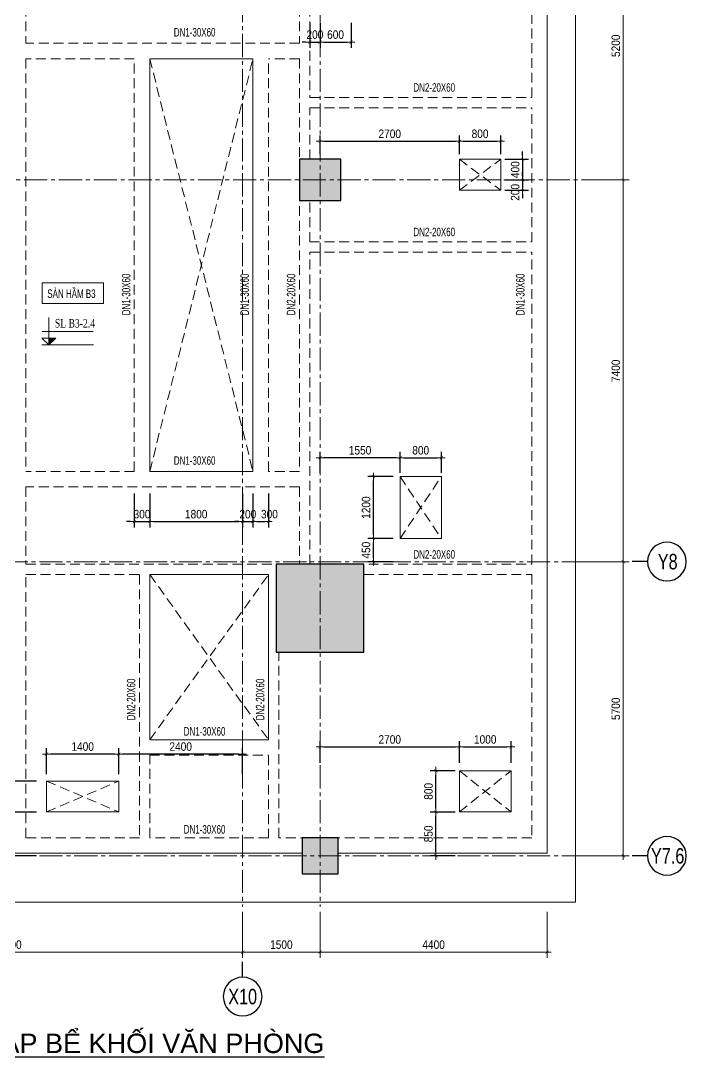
# Model space of a CAD drawing. Extents: x 512210 to 544733856, y -92216 to 2317910607.
# Drawn here: x 552863 to 565758, y -73381 to -53291 of the extents above; entities that cross this region are included whole.
import ezdxf
from ezdxf.enums import TextEntityAlignment as Align

# ---------------------------------------------------------------- set-up
doc = ezdxf.new("R2010")
doc.units = 0
doc.header["$LTSCALE"] = 300
doc.header["$MEASUREMENT"] = 0
for name, pattern in [('CENTER2', [1.125, 0.75, -0.125, 0.125, -0.125]), ('DASHED', [19.05, 12.7, -6.35]), ('HIDDEN', [0.375, 0.25, -0.125]), ('HIDDEN2', [4.7625, 3.175, -1.5875])]:
    doc.linetypes.add(name, pattern=pattern)
doc.layers.get('0').update_dxf_attribs({"linetype": 'CONTINUOUS'})
doc.layers.get('DEFPOINTS').update_dxf_attribs({"linetype": 'CONTINUOUS'})
for name, color, linetype, lineweight in [('00-TT.Dim', 8, 'CONTINUOUS', 13), ('3-TEXT', 3, 'CONTINUOUS', 20), ('9', 252, 'CONTINUOUS', 9), ('NDC_S_AXIS', 5, 'CENTER2', 15), ('NDC_S_BEAM', 3, 'HIDDEN2', 20), ('NDC_S_DIM', 1, 'CONTINUOUS', 15), ('NDC_S_HATCH COLUMN AND WALL', 251, 'CONTINUOUS', 13), ('NDC_S_OPENING2', 9, 'DASHED', 13), ('NDC_S_SLAB', 2, 'CONTINUOUS', 18), ('Text chu', 2, 'CONTINUOUS', 25)]:
    doc.layers.add(name, color=color, linetype=linetype, lineweight=lineweight)
doc.layers.add('A-SYM', color=7, linetype='CONTINUOUS')
doc.layers.add('X-COL-B3$0$A-COL', color=2, linetype='CONTINUOUS')
doc.styles.add('02. TT-ArialS', font='3t-unicode.shx', dxfattribs={"width": 0.7})
doc.styles.add('Heerim', font='', dxfattribs={"width": 0.8})
doc.styles.add('NDC_ARIAL', font='arial.ttf', dxfattribs={"width": 0.85})
doc.styles.get("Standard").update_dxf_attribs({"font": 'arial.ttf'})
doc.styles.add('vntimeh.shx', font='vntimeh.shx', dxfattribs={"width": 0.65})
doc.styles.get('Heerim').set_extended_font_data('Dotum')
doc.dimstyles.new('NDC_1-75', dxfattribs={"dimscale": 75, "dimtxt": 2.2, "dimasz": 1, "dimexe": 1.5, "dimexo": 0, "dimgap": 0.8, "dimtad": 1, "dimdec": 0, "dimdsep": 46, "dimtxsty": 'NDC_ARIAL', "dimblk": 'DIMMARK', "dimcen": 49999.938995, "dimdle": 1.5, "dimclrd": 1, "dimclre": 1, "dimclrt": 3, "dimadec": 0, "dimazin": 0, "dimtfac": 1, "dimtdec": 0, "dimtix": 1, "dimtmove": 1, "dimatfit": 3, "dimfxl": 1, "dimarcsym": 0})

# ---------------------------------------------------------------- blocks, each defined once
blk = doc.blocks.new('DIMMARK')
at = {"layer": 'NDC_S_DIM', "color": 1}
blk.add_line((-1.5, 0), (1, 0), dxfattribs=at)
at = {"layer": 'NDC_S_DIM', "color": 2, "const_width": 0.1}
blk.add_lwpolyline([(-0.42, -0.42), (0.42, 0.42)], dxfattribs=at)
blk = doc.blocks.new('*D395')
at = {"layer": 'DEFPOINTS', "color": 0, "transparency": 16777216}
for p in [(8289, -1085), (17289, -1085), (17289, -1866)]:
    blk.add_point(p, dxfattribs=at)
at = {"layer": 'NDC_S_DIM', "color": 1, "lineweight": -2, "transparency": 16777216}
for p, q in [((8289, -1085), (8289, -1979)), ((17289, -1085), (17289, -1979)), ((8364, -1866), (17214, -1866))]:
    blk.add_line(p, q, dxfattribs=at)
at = {"layer": 'NDC_S_DIM', "color": 1, "lineweight": -2, "transparency": 16777216, "xscale": 75, "yscale": 75, "zscale": 75, "rotation": 180}
blk.add_blockref('DIMMARK', (8289, -1866), dxfattribs=at)
at = {"layer": 'NDC_S_DIM', "color": 1, "lineweight": -2, "transparency": 16777216, "xscale": 75, "yscale": 75, "zscale": 75}
blk.add_blockref('DIMMARK', (17289, -1866), dxfattribs=at)
at = {"layer": 'NDC_S_DIM', "color": 3, "transparency": 16777216, "insert": (12789, -1722), "char_height": 165, "attachment_point": 5, "style": 'NDC_ARIAL'}
blk.add_mtext('9000', dxfattribs=at)
blk = doc.blocks.new('*D396')
at = {"layer": 'DEFPOINTS', "color": 0, "transparency": 16777216}
for p in [(23932, 5700), (24664, 5700), (23932, 0)]:
    blk.add_point(p, dxfattribs=at)
at = {"layer": 'NDC_S_DIM', "color": 1, "lineweight": -2, "transparency": 16777216}
for p, q in [((23932, 5700), (24777, 5700)), ((24664, 75), (24664, 5625)), ((23932, 0), (24777, 0))]:
    blk.add_line(p, q, dxfattribs=at)
at = {"layer": 'NDC_S_DIM', "color": 1, "lineweight": -2, "transparency": 16777216, "xscale": 75, "yscale": 75, "zscale": 75}
for p, rotation in [((24664, 5700), 90), ((24664, 0), 270)]:
    blk.add_blockref('DIMMARK', p, dxfattribs=dict(at, rotation=rotation))
at = {"layer": 'NDC_S_DIM', "color": 3, "transparency": 16777216, "insert": (24520, 2850), "char_height": 165, "attachment_point": 5, "rotation": 90, "style": 'NDC_ARIAL'}
blk.add_mtext('5700', dxfattribs=at)
blk = doc.blocks.new('*D397')
at = {"layer": 'DEFPOINTS', "color": 0, "transparency": 16777216}
for p in [(23932, 13100), (24664, 13100), (23932, 5700)]:
    blk.add_point(p, dxfattribs=at)
at = {"layer": 'NDC_S_DIM', "color": 1, "lineweight": -2, "transparency": 16777216}
for p, q in [((23932, 13100), (24777, 13100)), ((24664, 5775), (24664, 13025)), ((23932, 5700), (24777, 5700))]:
    blk.add_line(p, q, dxfattribs=at)
at = {"layer": 'NDC_S_DIM', "color": 1, "lineweight": -2, "transparency": 16777216, "xscale": 75, "yscale": 75, "zscale": 75}
for p, rotation in [((24664, 13100), 90), ((24664, 5700), 270)]:
    blk.add_blockref('DIMMARK', p, dxfattribs=dict(at, rotation=rotation))
at = {"layer": 'NDC_S_DIM', "color": 3, "transparency": 16777216, "insert": (24520, 9400), "char_height": 165, "attachment_point": 5, "rotation": 90, "style": 'NDC_ARIAL'}
blk.add_mtext('7400', dxfattribs=at)
blk = doc.blocks.new('*D398')
at = {"layer": 'DEFPOINTS', "color": 0, "transparency": 16777216}
for p in [(23932, 18300), (24664, 18300), (23932, 13100)]:
    blk.add_point(p, dxfattribs=at)
at = {"layer": 'NDC_S_DIM', "color": 1, "lineweight": -2, "transparency": 16777216}
for p, q in [((23932, 18300), (24777, 18300)), ((24664, 13175), (24664, 18225)), ((23932, 13100), (24777, 13100))]:
    blk.add_line(p, q, dxfattribs=at)
at = {"layer": 'NDC_S_DIM', "color": 1, "lineweight": -2, "transparency": 16777216, "xscale": 75, "yscale": 75, "zscale": 75}
for p, rotation in [((24664, 18300), 90), ((24664, 13100), 270)]:
    blk.add_blockref('DIMMARK', p, dxfattribs=dict(at, rotation=rotation))
at = {"layer": 'NDC_S_DIM', "color": 3, "transparency": 16777216, "insert": (24520, 15700), "char_height": 165, "attachment_point": 5, "rotation": 90, "style": 'NDC_ARIAL'}
blk.add_mtext('5200', dxfattribs=at)
blk = doc.blocks.new('*U1')
for q in [(0, 0), (0, 2)]:
    blk.add_line((0, 4), q)
blk.add_circle((0, 9), 5)
at = {"style": 'Heerim', "width": 0.8}
blk.add_attdef('NO', text='', height=4, dxfattribs=at).set_placement((-0.01, 9.02), align=Align.MIDDLE_CENTER)
blk = doc.blocks.new('*D393')
at = {"layer": 'DEFPOINTS', "color": 0, "transparency": 16777216}
for p in [(17289, -1085), (18789, -1085), (18789, -1866)]:
    blk.add_point(p, dxfattribs=at)
at = {"layer": 'NDC_S_DIM', "color": 1, "lineweight": -2, "transparency": 16777216}
for p, q in [((17289, -1085), (17289, -1979)), ((18789, -1085), (18789, -1979)), ((17364, -1866), (18714, -1866))]:
    blk.add_line(p, q, dxfattribs=at)
at = {"layer": 'NDC_S_DIM', "color": 1, "lineweight": -2, "transparency": 16777216, "xscale": 75, "yscale": 75, "zscale": 75, "rotation": 180}
blk.add_blockref('DIMMARK', (17289, -1866), dxfattribs=at)
at = {"layer": 'NDC_S_DIM', "color": 1, "lineweight": -2, "transparency": 16777216, "xscale": 75, "yscale": 75, "zscale": 75}
blk.add_blockref('DIMMARK', (18789, -1866), dxfattribs=at)
at = {"layer": 'NDC_S_DIM', "color": 3, "transparency": 16777216, "insert": (18039, -1722), "char_height": 165, "attachment_point": 5, "style": 'NDC_ARIAL'}
blk.add_mtext('1500', dxfattribs=at)
blk = doc.blocks.new('*D394')
at = {"layer": 'DEFPOINTS', "color": 0, "transparency": 16777216}
for p in [(18789, -1085), (23189, -1085), (23189, -1866)]:
    blk.add_point(p, dxfattribs=at)
at = {"layer": 'NDC_S_DIM', "color": 1, "lineweight": -2, "transparency": 16777216}
for p, q in [((18789, -1085), (18789, -1979)), ((23189, -1085), (23189, -1979)), ((18864, -1866), (23114, -1866))]:
    blk.add_line(p, q, dxfattribs=at)
at = {"layer": 'NDC_S_DIM', "color": 1, "lineweight": -2, "transparency": 16777216, "xscale": 75, "yscale": 75, "zscale": 75, "rotation": 180}
blk.add_blockref('DIMMARK', (18789, -1866), dxfattribs=at)
at = {"layer": 'NDC_S_DIM', "color": 1, "lineweight": -2, "transparency": 16777216, "xscale": 75, "yscale": 75, "zscale": 75}
blk.add_blockref('DIMMARK', (23189, -1866), dxfattribs=at)
at = {"layer": 'NDC_S_DIM', "color": 3, "transparency": 16777216, "insert": (20989, -1722), "char_height": 165, "attachment_point": 5, "style": 'NDC_ARIAL'}
blk.add_mtext('4400', dxfattribs=at)
blk = doc.blocks.new('*D277')
at = {"layer": 'DEFPOINTS', "color": 0, "transparency": 16777216}
for p in [(555063, -62455), (555363, -62455), (555363, -62999)]:
    blk.add_point(p, dxfattribs=at)
at = {"layer": 'NDC_S_DIM', "color": 1, "lineweight": -2, "transparency": 16777216}
for p, q in [((555063, -62455), (555063, -63111)), ((555363, -62455), (555363, -63111)), ((554988, -62999), (554913, -62999)), ((555063, -62999), (555363, -62999)), ((555438, -62999), (555513, -62999))]:
    blk.add_line(p, q, dxfattribs=at)
at = {"layer": 'NDC_S_DIM', "color": 1, "lineweight": -2, "transparency": 16777216, "xscale": 75, "yscale": 75, "zscale": 75}
blk.add_blockref('DIMMARK', (555063, -62999), dxfattribs=at)
at = {"layer": 'NDC_S_DIM', "color": 1, "lineweight": -2, "transparency": 16777216, "xscale": 75, "yscale": 75, "zscale": 75, "rotation": 180}
blk.add_blockref('DIMMARK', (555363, -62999), dxfattribs=at)
at = {"layer": 'NDC_S_DIM', "color": 3, "transparency": 16777216, "insert": (555213, -62855), "char_height": 165, "attachment_point": 5, "style": 'NDC_ARIAL'}
blk.add_mtext('300', dxfattribs=at)
blk = doc.blocks.new('*D278')
at = {"layer": 'DEFPOINTS', "color": 0, "transparency": 16777216}
for p in [(555363, -62455), (557163, -62455), (557163, -62999)]:
    blk.add_point(p, dxfattribs=at)
at = {"layer": 'NDC_S_DIM', "color": 1, "lineweight": -2, "transparency": 16777216}
for p, q in [((555363, -62455), (555363, -63111)), ((557163, -62455), (557163, -63111)), ((555438, -62999), (557088, -62999))]:
    blk.add_line(p, q, dxfattribs=at)
at = {"layer": 'NDC_S_DIM', "color": 1, "lineweight": -2, "transparency": 16777216, "xscale": 75, "yscale": 75, "zscale": 75, "rotation": 180}
blk.add_blockref('DIMMARK', (555363, -62999), dxfattribs=at)
at = {"layer": 'NDC_S_DIM', "color": 1, "lineweight": -2, "transparency": 16777216, "xscale": 75, "yscale": 75, "zscale": 75}
blk.add_blockref('DIMMARK', (557163, -62999), dxfattribs=at)
at = {"layer": 'NDC_S_DIM', "color": 3, "transparency": 16777216, "insert": (556263, -62855), "char_height": 165, "attachment_point": 5, "style": 'NDC_ARIAL'}
blk.add_mtext('1800', dxfattribs=at)
blk = doc.blocks.new('*D279')
at = {"layer": 'DEFPOINTS', "color": 0, "transparency": 16777216}
for p in [(557163, -62455), (557363, -62455), (557363, -62999)]:
    blk.add_point(p, dxfattribs=at)
at = {"layer": 'NDC_S_DIM', "color": 1, "lineweight": -2, "transparency": 16777216}
for p, q in [((557163, -62455), (557163, -63111)), ((557363, -62455), (557363, -63111)), ((557088, -62999), (557013, -62999)), ((557163, -62999), (557363, -62999)), ((557438, -62999), (557513, -62999))]:
    blk.add_line(p, q, dxfattribs=at)
at = {"layer": 'NDC_S_DIM', "color": 1, "lineweight": -2, "transparency": 16777216, "xscale": 75, "yscale": 75, "zscale": 75}
blk.add_blockref('DIMMARK', (557163, -62999), dxfattribs=at)
at = {"layer": 'NDC_S_DIM', "color": 1, "lineweight": -2, "transparency": 16777216, "xscale": 75, "yscale": 75, "zscale": 75, "rotation": 180}
blk.add_blockref('DIMMARK', (557363, -62999), dxfattribs=at)
at = {"layer": 'NDC_S_DIM', "color": 3, "transparency": 16777216, "insert": (557263, -62855), "char_height": 165, "attachment_point": 5, "style": 'NDC_ARIAL'}
blk.add_mtext('200', dxfattribs=at)
blk = doc.blocks.new('*D280')
at = {"layer": 'DEFPOINTS', "color": 0, "transparency": 16777216}
for p in [(557363, -62455), (557663, -62455), (557663, -62999)]:
    blk.add_point(p, dxfattribs=at)
at = {"layer": 'NDC_S_DIM', "color": 1, "lineweight": -2, "transparency": 16777216}
for p, q in [((557363, -62455), (557363, -63111)), ((557663, -62455), (557663, -63111)), ((557438, -62999), (557588, -62999))]:
    blk.add_line(p, q, dxfattribs=at)
at = {"layer": 'NDC_S_DIM', "color": 1, "lineweight": -2, "transparency": 16777216, "xscale": 75, "yscale": 75, "zscale": 75, "rotation": 180}
blk.add_blockref('DIMMARK', (557363, -62999), dxfattribs=at)
at = {"layer": 'NDC_S_DIM', "color": 1, "lineweight": -2, "transparency": 16777216, "xscale": 75, "yscale": 75, "zscale": 75}
blk.add_blockref('DIMMARK', (557663, -62999), dxfattribs=at)
at = {"layer": 'NDC_S_DIM', "color": 3, "transparency": 16777216, "insert": (557682, -62855), "char_height": 165, "attachment_point": 5, "style": 'NDC_ARIAL'}
blk.add_mtext('300', dxfattribs=at)
blk = doc.blocks.new('*D290')
at = {"layer": 'DEFPOINTS', "color": 0, "transparency": 16777216}
for p in [(558463, -53330), (558663, -53330), (558663, -53706)]:
    blk.add_point(p, dxfattribs=at)
at = {"layer": 'NDC_S_DIM', "color": 1, "lineweight": -2, "transparency": 16777216}
for p, q in [((558463, -53330), (558463, -53818)), ((558663, -53330), (558663, -53818)), ((558388, -53706), (558313, -53706)), ((558463, -53706), (558663, -53706)), ((558738, -53706), (558813, -53706))]:
    blk.add_line(p, q, dxfattribs=at)
at = {"layer": 'NDC_S_DIM', "color": 1, "lineweight": -2, "transparency": 16777216, "xscale": 75, "yscale": 75, "zscale": 75}
blk.add_blockref('DIMMARK', (558463, -53706), dxfattribs=at)
at = {"layer": 'NDC_S_DIM', "color": 1, "lineweight": -2, "transparency": 16777216, "xscale": 75, "yscale": 75, "zscale": 75, "rotation": 180}
blk.add_blockref('DIMMARK', (558663, -53706), dxfattribs=at)
at = {"layer": 'NDC_S_DIM', "color": 3, "transparency": 16777216, "insert": (558563, -53561), "char_height": 165, "attachment_point": 5, "style": 'NDC_ARIAL'}
blk.add_mtext('200', dxfattribs=at)
blk = doc.blocks.new('*D291')
at = {"layer": 'DEFPOINTS', "color": 0, "transparency": 16777216}
for p in [(558663, -53330), (559263, -53330), (559263, -53706)]:
    blk.add_point(p, dxfattribs=at)
at = {"layer": 'NDC_S_DIM', "color": 1, "lineweight": -2, "transparency": 16777216}
for p, q in [((558663, -53330), (558663, -53818)), ((559263, -53330), (559263, -53818)), ((558738, -53706), (559188, -53706))]:
    blk.add_line(p, q, dxfattribs=at)
at = {"layer": 'NDC_S_DIM', "color": 1, "lineweight": -2, "transparency": 16777216, "xscale": 75, "yscale": 75, "zscale": 75, "rotation": 180}
blk.add_blockref('DIMMARK', (558663, -53706), dxfattribs=at)
at = {"layer": 'NDC_S_DIM', "color": 1, "lineweight": -2, "transparency": 16777216, "xscale": 75, "yscale": 75, "zscale": 75}
blk.add_blockref('DIMMARK', (559263, -53706), dxfattribs=at)
at = {"layer": 'NDC_S_DIM', "color": 3, "transparency": 16777216, "insert": (558963, -53561), "char_height": 165, "attachment_point": 5, "style": 'NDC_ARIAL'}
blk.add_mtext('600', dxfattribs=at)
blk = doc.blocks.new('*D294')
at = {"layer": 'DEFPOINTS', "color": 0, "transparency": 16777216}
for p in [(561363, -55628), (558663, -55879), (561363, -55879)]:
    blk.add_point(p, dxfattribs=at)
at = {"layer": 'NDC_S_DIM', "color": 1, "lineweight": -2, "transparency": 16777216}
for p, q in [((558663, -55879), (558663, -55515)), ((558738, -55628), (561288, -55628)), ((561363, -55879), (561363, -55515))]:
    blk.add_line(p, q, dxfattribs=at)
at = {"layer": 'NDC_S_DIM', "color": 1, "lineweight": -2, "transparency": 16777216, "xscale": 75, "yscale": 75, "zscale": 75, "rotation": 180}
blk.add_blockref('DIMMARK', (558663, -55628), dxfattribs=at)
at = {"layer": 'NDC_S_DIM', "color": 1, "lineweight": -2, "transparency": 16777216, "xscale": 75, "yscale": 75, "zscale": 75}
blk.add_blockref('DIMMARK', (561363, -55628), dxfattribs=at)
at = {"layer": 'NDC_S_DIM', "color": 3, "transparency": 16777216, "insert": (560013, -55483), "char_height": 165, "attachment_point": 5, "style": 'NDC_ARIAL'}
blk.add_mtext('2700', dxfattribs=at)
blk = doc.blocks.new('*D295')
at = {"layer": 'DEFPOINTS', "color": 0, "transparency": 16777216}
for p in [(562163, -55628), (561363, -55879), (562163, -55879)]:
    blk.add_point(p, dxfattribs=at)
at = {"layer": 'NDC_S_DIM', "color": 1, "lineweight": -2, "transparency": 16777216}
for p, q in [((561363, -55879), (561363, -55515)), ((561438, -55628), (562088, -55628)), ((562163, -55879), (562163, -55515))]:
    blk.add_line(p, q, dxfattribs=at)
at = {"layer": 'NDC_S_DIM', "color": 1, "lineweight": -2, "transparency": 16777216, "xscale": 75, "yscale": 75, "zscale": 75, "rotation": 180}
blk.add_blockref('DIMMARK', (561363, -55628), dxfattribs=at)
at = {"layer": 'NDC_S_DIM', "color": 1, "lineweight": -2, "transparency": 16777216, "xscale": 75, "yscale": 75, "zscale": 75}
blk.add_blockref('DIMMARK', (562163, -55628), dxfattribs=at)
at = {"layer": 'NDC_S_DIM', "color": 3, "transparency": 16777216, "insert": (561763, -55483), "char_height": 165, "attachment_point": 5, "style": 'NDC_ARIAL'}
blk.add_mtext('800', dxfattribs=at)
blk = doc.blocks.new('*D296')
at = {"layer": 'DEFPOINTS', "color": 0, "transparency": 16777216}
for p in [(562245, -55977), (562245, -56377), (562588, -56377)]:
    blk.add_point(p, dxfattribs=at)
at = {"layer": 'NDC_S_DIM', "color": 1, "lineweight": -2, "transparency": 16777216}
for p, q in [((562588, -55902), (562588, -55827)), ((562245, -55977), (562701, -55977)), ((562588, -55977), (562588, -56377)), ((562245, -56377), (562701, -56377)), ((562588, -56452), (562588, -56527))]:
    blk.add_line(p, q, dxfattribs=at)
at = {"layer": 'NDC_S_DIM', "color": 1, "lineweight": -2, "transparency": 16777216, "xscale": 75, "yscale": 75, "zscale": 75}
for p, rotation in [((562588, -55977), 270), ((562588, -56377), 90)]:
    blk.add_blockref('DIMMARK', p, dxfattribs=dict(at, rotation=rotation))
at = {"layer": 'NDC_S_DIM', "color": 3, "transparency": 16777216, "insert": (562444, -56177), "char_height": 165, "attachment_point": 5, "rotation": 90, "style": 'NDC_ARIAL'}
blk.add_mtext('400', dxfattribs=at)
blk = doc.blocks.new('*D297')
at = {"layer": 'DEFPOINTS', "color": 0, "transparency": 16777216}
for p in [(562245, -56377), (562245, -56577), (562588, -56577)]:
    blk.add_point(p, dxfattribs=at)
at = {"layer": 'NDC_S_DIM', "color": 1, "lineweight": -2, "transparency": 16777216}
for p, q in [((562588, -56302), (562588, -56227)), ((562245, -56377), (562701, -56377)), ((562588, -56377), (562588, -56577)), ((562245, -56577), (562701, -56577)), ((562588, -56652), (562588, -56727))]:
    blk.add_line(p, q, dxfattribs=at)
at = {"layer": 'NDC_S_DIM', "color": 1, "lineweight": -2, "transparency": 16777216, "xscale": 75, "yscale": 75, "zscale": 75}
for p, rotation in [((562588, -56377), 270), ((562588, -56577), 90)]:
    blk.add_blockref('DIMMARK', p, dxfattribs=dict(at, rotation=rotation))
at = {"layer": 'NDC_S_DIM', "color": 3, "transparency": 16777216, "insert": (562444, -56617), "char_height": 165, "attachment_point": 5, "rotation": 90, "style": 'NDC_ARIAL'}
blk.add_mtext('200', dxfattribs=at)
blk = doc.blocks.new('*D298')
at = {"layer": 'DEFPOINTS', "color": 0, "transparency": 16777216}
for p in [(561013, -61761), (560213, -62052), (561013, -62052)]:
    blk.add_point(p, dxfattribs=at)
at = {"layer": 'NDC_S_DIM', "color": 1, "lineweight": -2, "transparency": 16777216}
for p, q in [((560213, -62052), (560213, -61649)), ((561013, -62052), (561013, -61649)), ((560288, -61761), (560938, -61761))]:
    blk.add_line(p, q, dxfattribs=at)
at = {"layer": 'NDC_S_DIM', "color": 1, "lineweight": -2, "transparency": 16777216, "xscale": 75, "yscale": 75, "zscale": 75, "rotation": 180}
blk.add_blockref('DIMMARK', (560213, -61761), dxfattribs=at)
at = {"layer": 'NDC_S_DIM', "color": 1, "lineweight": -2, "transparency": 16777216, "xscale": 75, "yscale": 75, "zscale": 75}
blk.add_blockref('DIMMARK', (561013, -61761), dxfattribs=at)
at = {"layer": 'NDC_S_DIM', "color": 3, "transparency": 16777216, "insert": (560613, -61617), "char_height": 165, "attachment_point": 5, "style": 'NDC_ARIAL'}
blk.add_mtext('800', dxfattribs=at)
blk = doc.blocks.new('*D299')
at = {"layer": 'DEFPOINTS', "color": 0, "transparency": 16777216}
for p in [(558663, -61761), (558663, -62052), (560213, -62052)]:
    blk.add_point(p, dxfattribs=at)
at = {"layer": 'NDC_S_DIM', "color": 1, "lineweight": -2, "transparency": 16777216}
for p, q in [((558663, -62052), (558663, -61649)), ((560213, -62052), (560213, -61649)), ((560138, -61761), (558738, -61761))]:
    blk.add_line(p, q, dxfattribs=at)
at = {"layer": 'NDC_S_DIM', "color": 1, "lineweight": -2, "transparency": 16777216, "xscale": 75, "yscale": 75, "zscale": 75, "rotation": 180}
blk.add_blockref('DIMMARK', (558663, -61761), dxfattribs=at)
at = {"layer": 'NDC_S_DIM', "color": 1, "lineweight": -2, "transparency": 16777216, "xscale": 75, "yscale": 75, "zscale": 75}
blk.add_blockref('DIMMARK', (560213, -61761), dxfattribs=at)
at = {"layer": 'NDC_S_DIM', "color": 3, "transparency": 16777216, "insert": (559438, -61617), "char_height": 165, "attachment_point": 5, "style": 'NDC_ARIAL'}
blk.add_mtext('1550', dxfattribs=at)
blk = doc.blocks.new('*D300')
at = {"layer": 'DEFPOINTS', "color": 0, "transparency": 16777216}
for p in [(559699, -63327), (560082, -63327), (560082, -63777)]:
    blk.add_point(p, dxfattribs=at)
at = {"layer": 'NDC_S_DIM', "color": 1, "lineweight": -2, "transparency": 16777216}
for p, q in [((560082, -63327), (559587, -63327)), ((559699, -63702), (559699, -63402)), ((560082, -63777), (559587, -63777))]:
    blk.add_line(p, q, dxfattribs=at)
at = {"layer": 'NDC_S_DIM', "color": 1, "lineweight": -2, "transparency": 16777216, "xscale": 75, "yscale": 75, "zscale": 75}
for p, rotation in [((559699, -63327), 90), ((559699, -63777), 270)]:
    blk.add_blockref('DIMMARK', p, dxfattribs=dict(at, rotation=rotation))
at = {"layer": 'NDC_S_DIM', "color": 3, "transparency": 16777216, "insert": (559555, -63552), "char_height": 165, "attachment_point": 5, "rotation": 90, "style": 'NDC_ARIAL'}
blk.add_mtext('450', dxfattribs=at)
blk = doc.blocks.new('*D301')
at = {"layer": 'DEFPOINTS', "color": 0, "transparency": 16777216}
for p in [(559699, -62127), (560082, -62127), (560082, -63327)]:
    blk.add_point(p, dxfattribs=at)
at = {"layer": 'NDC_S_DIM', "color": 1, "lineweight": -2, "transparency": 16777216}
for p, q in [((560082, -62127), (559587, -62127)), ((559699, -63252), (559699, -62202)), ((560082, -63327), (559587, -63327))]:
    blk.add_line(p, q, dxfattribs=at)
at = {"layer": 'NDC_S_DIM', "color": 1, "lineweight": -2, "transparency": 16777216, "xscale": 75, "yscale": 75, "zscale": 75}
for p, rotation in [((559699, -62127), 90), ((559699, -63327), 270)]:
    blk.add_blockref('DIMMARK', p, dxfattribs=dict(at, rotation=rotation))
at = {"layer": 'NDC_S_DIM', "color": 3, "transparency": 16777216, "insert": (559555, -62727), "char_height": 165, "attachment_point": 5, "rotation": 90, "style": 'NDC_ARIAL'}
blk.add_mtext('1200', dxfattribs=at)
blk = doc.blocks.new('*D320')
at = {"layer": 'DEFPOINTS', "color": 0, "transparency": 16777216}
for p in [(561363, -67366), (558663, -67673), (561363, -67673)]:
    blk.add_point(p, dxfattribs=at)
at = {"layer": 'NDC_S_DIM', "color": 1, "lineweight": -2, "transparency": 16777216}
for p, q in [((558663, -67673), (558663, -67254)), ((561363, -67673), (561363, -67254)), ((558738, -67366), (561288, -67366))]:
    blk.add_line(p, q, dxfattribs=at)
at = {"layer": 'NDC_S_DIM', "color": 1, "lineweight": -2, "transparency": 16777216, "xscale": 75, "yscale": 75, "zscale": 75, "rotation": 180}
blk.add_blockref('DIMMARK', (558663, -67366), dxfattribs=at)
at = {"layer": 'NDC_S_DIM', "color": 1, "lineweight": -2, "transparency": 16777216, "xscale": 75, "yscale": 75, "zscale": 75}
blk.add_blockref('DIMMARK', (561363, -67366), dxfattribs=at)
at = {"layer": 'NDC_S_DIM', "color": 3, "transparency": 16777216, "insert": (560013, -67222), "char_height": 165, "attachment_point": 5, "style": 'NDC_ARIAL'}
blk.add_mtext('2700', dxfattribs=at)
blk = doc.blocks.new('*D321')
at = {"layer": 'DEFPOINTS', "color": 0, "transparency": 16777216}
for p in [(562363, -67366), (561363, -67673), (562363, -67673)]:
    blk.add_point(p, dxfattribs=at)
at = {"layer": 'NDC_S_DIM', "color": 1, "lineweight": -2, "transparency": 16777216}
for p, q in [((561363, -67673), (561363, -67254)), ((562363, -67673), (562363, -67254)), ((561438, -67366), (562288, -67366))]:
    blk.add_line(p, q, dxfattribs=at)
at = {"layer": 'NDC_S_DIM', "color": 1, "lineweight": -2, "transparency": 16777216, "xscale": 75, "yscale": 75, "zscale": 75, "rotation": 180}
blk.add_blockref('DIMMARK', (561363, -67366), dxfattribs=at)
at = {"layer": 'NDC_S_DIM', "color": 1, "lineweight": -2, "transparency": 16777216, "xscale": 75, "yscale": 75, "zscale": 75}
blk.add_blockref('DIMMARK', (562363, -67366), dxfattribs=at)
at = {"layer": 'NDC_S_DIM', "color": 3, "transparency": 16777216, "insert": (561863, -67222), "char_height": 165, "attachment_point": 5, "style": 'NDC_ARIAL'}
blk.add_mtext('1000', dxfattribs=at)
blk = doc.blocks.new('*D322')
at = {"layer": 'DEFPOINTS', "color": 0, "transparency": 16777216}
for p in [(560908, -68627), (561280, -68627), (561280, -69477)]:
    blk.add_point(p, dxfattribs=at)
at = {"layer": 'NDC_S_DIM', "color": 1, "lineweight": -2, "transparency": 16777216}
for p, q in [((561280, -68627), (560795, -68627)), ((560908, -69402), (560908, -68702)), ((561280, -69477), (560795, -69477))]:
    blk.add_line(p, q, dxfattribs=at)
at = {"layer": 'NDC_S_DIM', "color": 1, "lineweight": -2, "transparency": 16777216, "xscale": 75, "yscale": 75, "zscale": 75}
for p, rotation in [((560908, -68627), 90), ((560908, -69477), 270)]:
    blk.add_blockref('DIMMARK', p, dxfattribs=dict(at, rotation=rotation))
at = {"layer": 'NDC_S_DIM', "color": 3, "transparency": 16777216, "insert": (560764, -69052), "char_height": 165, "attachment_point": 5, "rotation": 90, "style": 'NDC_ARIAL'}
blk.add_mtext('850', dxfattribs=at)
blk = doc.blocks.new('*D323')
at = {"layer": 'DEFPOINTS', "color": 0, "transparency": 16777216}
for p in [(560908, -67827), (561280, -67827), (561280, -68627)]:
    blk.add_point(p, dxfattribs=at)
at = {"layer": 'NDC_S_DIM', "color": 1, "lineweight": -2, "transparency": 16777216}
for p, q in [((561280, -67827), (560795, -67827)), ((560908, -68552), (560908, -67902)), ((561280, -68627), (560795, -68627))]:
    blk.add_line(p, q, dxfattribs=at)
at = {"layer": 'NDC_S_DIM', "color": 1, "lineweight": -2, "transparency": 16777216, "xscale": 75, "yscale": 75, "zscale": 75}
for p, rotation in [((560908, -67827), 90), ((560908, -68627), 270)]:
    blk.add_blockref('DIMMARK', p, dxfattribs=dict(at, rotation=rotation))
at = {"layer": 'NDC_S_DIM', "color": 3, "transparency": 16777216, "insert": (560764, -68227), "char_height": 165, "attachment_point": 5, "rotation": 90, "style": 'NDC_ARIAL'}
blk.add_mtext('800', dxfattribs=at)
blk = doc.blocks.new('*D324')
at = {"layer": 'DEFPOINTS', "color": 0, "transparency": 16777216}
for p in [(554763, -67504), (554763, -67895), (557163, -67895)]:
    blk.add_point(p, dxfattribs=at)
at = {"layer": 'NDC_S_DIM', "color": 1, "lineweight": -2, "transparency": 16777216}
for p, q in [((554763, -67895), (554763, -67392)), ((557163, -67895), (557163, -67392)), ((557088, -67504), (554838, -67504))]:
    blk.add_line(p, q, dxfattribs=at)
at = {"layer": 'NDC_S_DIM', "color": 1, "lineweight": -2, "transparency": 16777216, "xscale": 75, "yscale": 75, "zscale": 75, "rotation": 180}
blk.add_blockref('DIMMARK', (554763, -67504), dxfattribs=at)
at = {"layer": 'NDC_S_DIM', "color": 1, "lineweight": -2, "transparency": 16777216, "xscale": 75, "yscale": 75, "zscale": 75}
blk.add_blockref('DIMMARK', (557163, -67504), dxfattribs=at)
at = {"layer": 'NDC_S_DIM', "color": 3, "transparency": 16777216, "insert": (555963, -67360), "char_height": 165, "attachment_point": 5, "style": 'NDC_ARIAL'}
blk.add_mtext('2400', dxfattribs=at)
blk = doc.blocks.new('*D325')
at = {"layer": 'DEFPOINTS', "color": 0, "transparency": 16777216}
for p in [(553363, -67504), (553363, -67895), (554763, -67895)]:
    blk.add_point(p, dxfattribs=at)
at = {"layer": 'NDC_S_DIM', "color": 1, "lineweight": -2, "transparency": 16777216}
for p, q in [((553363, -67895), (553363, -67392)), ((554763, -67895), (554763, -67392)), ((554688, -67504), (553438, -67504))]:
    blk.add_line(p, q, dxfattribs=at)
at = {"layer": 'NDC_S_DIM', "color": 1, "lineweight": -2, "transparency": 16777216, "xscale": 75, "yscale": 75, "zscale": 75, "rotation": 180}
blk.add_blockref('DIMMARK', (553363, -67504), dxfattribs=at)
at = {"layer": 'NDC_S_DIM', "color": 1, "lineweight": -2, "transparency": 16777216, "xscale": 75, "yscale": 75, "zscale": 75}
blk.add_blockref('DIMMARK', (554763, -67504), dxfattribs=at)
at = {"layer": 'NDC_S_DIM', "color": 3, "transparency": 16777216, "insert": (554063, -67360), "char_height": 165, "attachment_point": 5, "style": 'NDC_ARIAL'}
blk.add_mtext('1400', dxfattribs=at)
blk = doc.blocks.new('*D326')
at = {"layer": 'DEFPOINTS', "color": 0, "transparency": 16777216}
for p in [(552547, -68627), (553168, -68627), (553168, -69477)]:
    blk.add_point(p, dxfattribs=at)
at = {"layer": 'NDC_S_DIM', "color": 1, "lineweight": -2, "transparency": 16777216}
for p, q in [((553168, -68627), (552434, -68627)), ((552547, -69402), (552547, -68702)), ((553168, -69477), (552434, -69477))]:
    blk.add_line(p, q, dxfattribs=at)
at = {"layer": 'NDC_S_DIM', "color": 1, "lineweight": -2, "transparency": 16777216, "xscale": 75, "yscale": 75, "zscale": 75}
for p, rotation in [((552547, -68627), 90), ((552547, -69477), 270)]:
    blk.add_blockref('DIMMARK', p, dxfattribs=dict(at, rotation=rotation))
at = {"layer": 'NDC_S_DIM', "color": 3, "transparency": 16777216, "insert": (552403, -69052), "char_height": 165, "attachment_point": 5, "rotation": 90, "style": 'NDC_ARIAL'}
blk.add_mtext('850', dxfattribs=at)
blk = doc.blocks.new('*D327')
at = {"layer": 'DEFPOINTS', "color": 0, "transparency": 16777216}
for p in [(552547, -68027), (553168, -68027), (553168, -68627)]:
    blk.add_point(p, dxfattribs=at)
at = {"layer": 'NDC_S_DIM', "color": 1, "lineweight": -2, "transparency": 16777216}
for p, q in [((553168, -68027), (552434, -68027)), ((552547, -68552), (552547, -68102)), ((553168, -68627), (552434, -68627))]:
    blk.add_line(p, q, dxfattribs=at)
at = {"layer": 'NDC_S_DIM', "color": 1, "lineweight": -2, "transparency": 16777216, "xscale": 75, "yscale": 75, "zscale": 75}
for p, rotation in [((552547, -68027), 90), ((552547, -68627), 270)]:
    blk.add_blockref('DIMMARK', p, dxfattribs=dict(at, rotation=rotation))
at = {"layer": 'NDC_S_DIM', "color": 3, "transparency": 16777216, "insert": (552403, -68327), "char_height": 165, "attachment_point": 5, "rotation": 90, "style": 'NDC_ARIAL'}
blk.add_mtext('600', dxfattribs=at)
blk = doc.blocks.new('CT-A3')
at = {"layer": '9', "ltscale": 50}
h = blk.add_hatch(dxfattribs=at)
h.set_pattern_fill('ANSI31', color=256, scale=140.625054, style=0)
h.set_pattern_definition([(45, (-151568.963, -26075.813), (-12.4296162, 12.4296162), [])])
h.paths.add_polyline_path([(164, 160), (164, 0), (325, 160)])
for p, q in [((5, 314), (1200, 314)), ((1209, 0), (0, 0))]:
    blk.add_line(p, q, dxfattribs=at)
for points in [[(164, 643), (164, 0)], [(164, 0), (3, 160), (164, 160)], [(164, 0), (325, 160), (164, 160)]]:
    blk.add_lwpolyline(points, dxfattribs=at)
at = {"layer": '3-TEXT', "style": 'vntimeh.shx', "width": 0.75}
blk.add_attdef('CT', (305, 407), '', height=200, dxfattribs=at)
blk = doc.blocks.new('nap be khoi van phong')
at = {"layer": 'NDC_S_HATCH COLUMN AND WALL'}
for points in [[(19189.4, 13500), (18389.4, 13500), (18389.4, 12700), (19189.4, 12700)], [(19639.4, 5650), (17939.4, 5650), (17939.4, 3950), (19639.4, 3950)], [(19139.4, 350), (18439.4, 350), (18439.4, -350), (19139.4, -350)]]:
    blk.add_hatch(color=256, dxfattribs=at).paths.add_polyline_path(points)
at = {"layer": 'NDC_S_AXIS', "ltscale": 2}
for p, q in [((17289.4, 19305), (17289.4, -990.9)), ((18789.4, 19305), (18789.4, -990.9))]:
    blk.add_line(p, q, dxfattribs=at)
for points in [[(1577.7, 13100), (24244.8, 13100)], [(23925.5, 5700), (1708.3, 5700)], [(23925.5, 0), (1708.3, 0)]]:
    blk.add_lwpolyline(points, dxfattribs=at)
at = {"layer": 'NDC_S_BEAM', "ltscale": 0.2}
for p, q in [((13089.4, 17600), (13089.4, 15750)), ((13089.4, 15450), (13089.4, 7450)), ((22889.4, 5650), (22889.4, 11700)), ((13089.4, 7150), (13089.4, 5650)), ((13089.4, 5650), (18389.4, 5650)), ((18589.4, 5650), (22889.4, 5650))]:
    blk.add_line(p, q, dxfattribs=at)
for points in [[(18389.4, 17600), (18389.4, 15750)], [(18589.4, 17600), (18589.4, 14700), (22889.4, 14700)], [(22889.4, 14700), (22889.4, 17600), (18589.4, 17600)], [(18389.4, 15750), (13089.4, 15750)], [(15189.4, 15450), (13089.4, 15450)], [(15189.4, 7450), (15189.4, 15450)], [(18389.4, 15450), (17789.4, 15450)], [(17789.4, 7450), (17789.4, 15450)], [(18389.4, 15450), (18389.4, 7450)], [(18589.4, 13500), (18589.4, 14500), (22889.4, 14500)], [(22889.4, 11900), (22889.4, 14500)], [(18589.4, 11900), (18589.4, 12700)], [(18589.4, 11900), (22889.4, 11900)], [(18589.4, 5650), (18589.4, 11700)], [(18589.4, 11700), (22889.4, 11700)], [(15189.4, 7450), (13089.4, 7450)], [(18389.4, 7450), (17789.4, 7450)], [(18389.4, 7150), (13089.4, 7150)], [(18389.4, 7150), (18389.4, 5650)], [(19639.4, 5450), (22889.4, 5450), (22889.4, 350), (17989.4, 350), (17989.4, 350), (17989.4, 3950)], [(17789.4, 1950), (17789.4, 350), (17789.4, 350), (15489.4, 350), (15489.4, 1950)], [(15489.4, 1950), (17789.4, 1950)]]:
    blk.add_lwpolyline(points, dxfattribs=at)
blk.add_lwpolyline([(13089.4, 350), (13089.4, 5450), (13089.4, 5450), (15289.4, 5450), (15289.4, 350)], close=True, dxfattribs=at)
at = {"layer": 'NDC_S_DIM', "color": 250}
blk.add_lwpolyline([(1770.1, 19117.7), (23739.4, 19117.7), (23739.4, -898.1), (1770.1, -898.1)], close=True, dxfattribs=at)
at = {"layer": 'NDC_S_OPENING2', "ltscale": 0.05}
for points in [[(15489.4, 15450), (17489.4, 7450)], [(15489.4, 7450), (17489.4, 15450)], [(21489.4, 13500), (22289.4, 12900)], [(21489.4, 12900), (22289.4, 13500)], [(20339.4, 7350), (21139.4, 6150)], [(20339.4, 6150), (21139.4, 7350)], [(15489.4, 2250), (17789.4, 5450)], [(15489.4, 5450), (17789.4, 2250)], [(21489.4, 1650), (22489.4, 850)], [(21489.4, 850), (22489.4, 1650)], [(13489.4, 1450), (14889.4, 850)], [(13489.4, 850), (14889.4, 1450)]]:
    blk.add_lwpolyline(points, dxfattribs=at)
at = {"layer": 'NDC_S_SLAB'}
for p, q in [((23189.4, 17900), (23189.4, 50)), ((13089.4, 5650), (13089.4, 5650)), ((21402.8, 5650), (21402.8, 5650)), ((18439.4, 50), (8639.4, 50)), ((23189.4, 50), (19139.4, 50))]:
    blk.add_line(p, q, dxfattribs=at)
for points in [[(15489.4, 15450), (17489.4, 15450), (17489.4, 7450), (15489.4, 7450)], [(21489.4, 13500), (22289.4, 13500), (22289.4, 12900), (21489.4, 12900)], [(20339.4, 6150), (21139.4, 6150), (21139.4, 7350), (20339.4, 7350)], [(15489.4, 2250), (17789.4, 2250), (17789.4, 5450), (15489.4, 5450)], [(21489.4, 850), (22489.4, 850), (22489.4, 1650), (21489.4, 1650)], [(13489.4, 850), (14889.4, 850), (14889.4, 1450), (13489.4, 1450)]]:
    blk.add_lwpolyline(points, close=True, dxfattribs=at)
at = {"layer": 'X-COL-B3$0$A-COL'}
for points in [[(18389.4, 12700), (19189.4, 12700), (19189.4, 13500), (18389.4, 13500)], [(17939.4, 3950), (19639.4, 3950), (19639.4, 5650), (17939.4, 5650)], [(18439.4, -350), (19139.4, -350), (19139.4, 350), (18439.4, 350)]]:
    blk.add_lwpolyline(points, close=True, dxfattribs=at)
at = {"layer": 'A-SYM'}
ref = blk.add_blockref('*U1', (24834.5, 5703.2), dxfattribs=dict(at, xscale=-75.00000000000092, yscale=75.00000000000092, zscale=75.00000000000092, rotation=270))
ref.add_attrib('NO', 'Y8', dxfattribs={"layer": '0', "height": 300, "style": 'Heerim', "width": 0.8}).set_placement((25524.8, 5702.7), align=Align.MIDDLE_CENTER)
ref = blk.add_blockref('*U1', (24834.5, 0), dxfattribs=dict(at, xscale=-75.00000000000092, yscale=75.00000000000092, zscale=75.00000000000092, rotation=270))
ref.add_attrib('NO', 'Y7.6', dxfattribs={"layer": '0', "height": 300, "style": 'Heerim', "width": 0.8}).set_placement((25524.2, -0.5), align=Align.MIDDLE_CENTER)
ref = blk.add_blockref('*U1', (17289.4, -2051.8), dxfattribs=dict(at, xscale=-75, yscale=75, zscale=75, rotation=180))
ref.add_attrib('NO', 'X10', dxfattribs={"layer": '0', "height": 300, "style": 'Heerim', "width": 0.8}).set_placement((17289, -2727.7), align=Align.MIDDLE_CENTER)
at = {"layer": 'NDC_S_DIM'}
for base, p1, p2, picture, middle in [((24664.1, 18300), (23931.8, 13100), (23931.8, 18300), '*D398', (24519.8, 15700)), ((24664.1, 13100), (23931.8, 5700), (23931.8, 13100), '*D397', (24519.8, 9400)), ((24664.1, 5700), (23931.8, 0), (23931.8, 5700), '*D396', (24519.8, 2850))]:
    dim = blk.add_linear_dim(base=base, p1=p1, p2=p2, angle=90, dimstyle='NDC_1-75', dxfattribs=at)
    dim.commit()
    dim.dimension.update_dxf_attribs({"geometry": picture, "text_midpoint": middle})
for base, p1, p2, picture, middle in [((17289.4, -1866.3), (8289.4, -1085.4), (17289.4, -1085.4), '*D395', (12789.4, -1722.1)), ((18789.4, -1866.3), (17289.4, -1085.4), (18789.4, -1085.4), '*D393', (18039.4, -1722.1)), ((23189.4, -1866.3), (18789.4, -1085.4), (23189.4, -1085.4), '*D394', (20989.4, -1722.1))]:
    dim = blk.add_linear_dim(base=base, p1=p1, p2=p2, dimstyle='NDC_1-75', dxfattribs=at)
    dim.commit()
    dim.dimension.update_dxf_attribs({"geometry": picture, "text_midpoint": middle})

msp = doc.modelspace()

# ---------------------------------------------------------------- linework, layer by layer
at = {"layer": '00-TT.Dim'}
msp.add_lwpolyline([(553277.5, -58373.2), (554464.6, -58373.2), (554464.6, -58771.1), (553277.5, -58771.1)], close=True, dxfattribs=at)

# ---------------------------------------------------------------- block references
at = {"layer": '3-TEXT'}
ref = msp.add_blockref('CT-A3', (553271.5, -59574.6), dxfattribs=dict(at, xscale=0.8289007083512843, yscale=0.8289007083512843, zscale=0.8289007083512843))
ref.add_attrib('CT', 'SL B3-2.4', (553524.2, -59237.4), dxfattribs={"layer": 'Text chu', "color": 0, "height": 165, "style": 'vntimeh.shx', "width": 0.75})
at = {"layer": 'NDC_S_DIM'}
msp.add_blockref('nap be khoi van phong', (539873.9, -69476.5), dxfattribs=at)

# ---------------------------------------------------------------- texts
at = {"linetype": 'HIDDEN'}
msp.add_text('%%UMẶT BẰNG KẾT CẤU NẮP BỂ KHỐI VĂN PHÒNG', height=375, dxfattribs=at).set_placement((546814.2, -73297.9))
at = {"layer": '00-TT.Dim', "color": 90, "style": '02. TT-ArialS', "width": 0.7}
for s, p in [('DN1-30X60', (555829.6, -53597.1)), ('DN2-20X60', (560471.8, -54667.3)), ('DN2-20X60', (560471.8, -57467.3)), ('SÀN HẦM B3', (553378, -58664.3)), ('DN1-30X60', (555829.6, -61897.1)), ('DN2-20X60', (560471.8, -63717.3)), ('DN1-30X60', (556021.7, -67146.8)), ('DN1-30X60', (556021.7, -69046.8))]:
    msp.add_text(s, height=165, dxfattribs=at).set_placement(p)
for s, p in [('DN1-30X60', (554988.3, -58999.7)), ('DN1-30X60', (557283.6, -58999.7)), ('DN2-20X60', (558184.1, -58999.7)), ('DN1-30X60', (562624.9, -58999.7)), ('DN2-20X60', (555084.1, -66850.1)), ('DN2-20X60', (557584.1, -66850.1))]:
    msp.add_text(s, height=165, rotation=90, dxfattribs=at).set_placement(p)

# ---------------------------------------------------------------- dimensions: what is measured, and where the dimension line sits
at = {"layer": 'NDC_S_DIM'}
for base, p1, p2, picture, middle in [((558663.3, -53705.7), (558463.3, -53330.1), (558663.3, -53330.1), '*D290', (558563.3, -53561.4)), ((559263.3, -53705.7), (558663.3, -53330.1), (559263.3, -53330.1), '*D291', (558963.3, -53561.4)), ((561363.3, -55627.6), (558663.3, -55879.4), (561363.3, -55879.4), '*D294', (560013.3, -55483.3)), ((562163.3, -55627.6), (561363.3, -55879.4), (562163.3, -55879.4), '*D295', (561763.3, -55483.3)), ((558663.3, -61761.1), (560213.3, -62052.4), (558663.3, -62052.4), '*D299', (559438.3, -61616.8)), ((561013.3, -61761.1), (560213.3, -62052.4), (561013.3, -62052.4), '*D298', (560613.3, -61616.8)), ((555363.3, -62999), (555063.3, -62454.7), (555363.3, -62454.7), '*D277', (555213.3, -62854.7)), ((557163.3, -62999), (555363.3, -62454.7), (557163.3, -62454.7), '*D278', (556263.3, -62854.7)), ((557363.3, -62999), (557163.3, -62454.7), (557363.3, -62454.7), '*D279', (557263.3, -62854.7)), ((553363.3, -67504.1), (554763.3, -67895.4), (553363.3, -67895.4), '*D325', (554063.3, -67359.8)), ((554763.3, -67504.1), (557163.3, -67895.4), (554763.3, -67895.4), '*D324', (555963.3, -67359.8)), ((561363.3, -67366.2), (558663.3, -67672.6), (561363.3, -67672.6), '*D320', (560013.3, -67222)), ((562363.3, -67366.2), (561363.3, -67672.6), (562363.3, -67672.6), '*D321', (561863.3, -67222))]:
    dim = msp.add_linear_dim(base=base, p1=p1, p2=p2, dimstyle='NDC_1-75', dxfattribs=at)
    dim.commit()
    dim.dimension.update_dxf_attribs({"geometry": picture, "text_midpoint": middle})
for base, p1, p2, picture, middle in [((562588.1, -56376.5), (562245, -55976.5), (562245, -56376.5), '*D296', (562443.8, -56176.5)), ((559699.2, -62126.5), (560081.7, -63326.5), (560081.7, -62126.5), '*D301', (559554.9, -62726.5)), ((559699.2, -63326.5), (560081.7, -63776.5), (560081.7, -63326.5), '*D300', (559554.9, -63551.5)), ((560907.8, -67826.5), (561279.8, -68626.5), (561279.8, -67826.5), '*D323', (560763.6, -68226.5)), ((552546.9, -68026.5), (553167.8, -68626.5), (553167.8, -68026.5), '*D327', (552402.6, -68326.5)), ((552546.9, -68626.5), (553167.8, -69476.5), (553167.8, -68626.5), '*D326', (552402.6, -69051.5)), ((560907.8, -68626.5), (561279.8, -69476.5), (561279.8, -68626.5), '*D322', (560763.6, -69051.5))]:
    dim = msp.add_linear_dim(base=base, p1=p1, p2=p2, angle=90, dimstyle='NDC_1-75', dxfattribs=at)
    dim.commit()
    dim.dimension.update_dxf_attribs({"geometry": picture, "text_midpoint": middle})
dim = msp.add_linear_dim(base=(562588.1, -56576.5), p1=(562245, -56376.5), p2=(562245, -56576.5), angle=90, dimstyle='NDC_1-75', dxfattribs=at)
dim.commit()
dim.dimension.update_dxf_attribs({"geometry": '*D297', "text_midpoint": (562588.1, -56616.9), "dimtype": 160})
dim = msp.add_linear_dim(base=(557663.3, -62999), p1=(557363.3, -62454.7), p2=(557663.3, -62454.7), dimstyle='NDC_1-75', dxfattribs=at)
dim.commit()
dim.dimension.update_dxf_attribs({"geometry": '*D280', "text_midpoint": (557682, -62999), "dimtype": 160})

doc.saveas('drawing.dxf')
